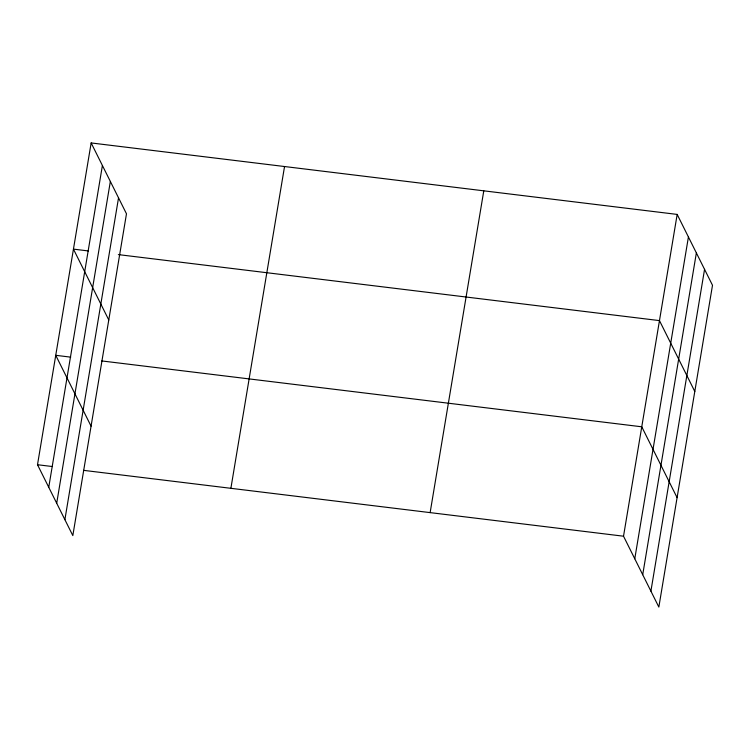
<?xml version="1.0" encoding="UTF-8"?>
<svg xmlns="http://www.w3.org/2000/svg" width="750" height="750" viewBox="0 0 750 750"><rect width="100%" height="100%" fill="white"/><g stroke="black" fill="none" stroke-linecap="round" stroke-linejoin="round"><path stroke-width="1.12" d="M91.153 142.941L126.478 213.797L72.825 535.584L37.5 464.728L91.153 142.941L677.175 214.416L712.5 285.272L658.847 607.059L623.522 536.203L677.175 214.416M48.75 487.294L102.403 165.506M56.7 503.231L110.353 181.444M64.884 519.647L118.537 197.859M230.887 488.316L284.541 166.528M430.134 512.616L483.787 190.828M634.772 558.778L688.425 236.991M642.712 574.716L696.366 252.928M650.906 591.131L704.559 269.344M88.416 250.95L73.444 249.122L108.778 319.978M118.341 254.606L659.466 320.606L694.791 391.462M70.706 357.141L55.744 355.312L91.069 426.169M101.784 360.938L641.766 426.797L677.091 497.653M37.5 464.728L52.462 466.547M83.541 470.344L623.522 536.203"/></g></svg>
